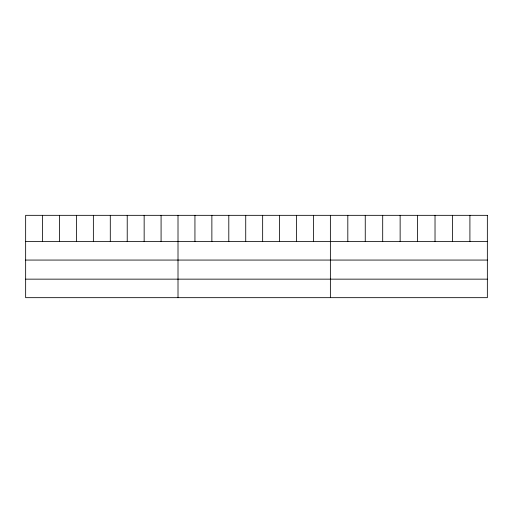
<?xml version="1.0" encoding="UTF-8"?>
<svg xmlns="http://www.w3.org/2000/svg" width="513" height="513" viewBox="0 0 513 513"><rect width="100%" height="100%" fill="white"/><g stroke="black" fill="none" stroke-linecap="round" stroke-linejoin="round"><path stroke-width="0.77" d="M25.65 241.546L487.35 241.546M25.65 260.065L487.35 260.065M25.65 279.149L487.35 279.149M469.908 215.332L469.908 241.546M452.466 215.332L452.466 241.546M435.024 215.332L435.024 241.546M417.582 215.332L417.582 241.546M400.14 215.332L400.14 241.546M382.698 215.332L382.698 241.546M365.256 215.332L365.256 241.546M347.814 215.332L347.814 241.546M330.372 215.332L330.372 297.668M313.443 215.332L313.443 241.546M296.514 215.332L296.514 241.546M279.585 215.332L279.585 241.546M262.656 215.332L262.656 241.546M245.727 215.332L245.727 241.546M228.798 215.332L228.798 241.546M211.869 215.332L211.869 241.546M194.94 215.332L194.94 241.546M178.011 215.332L178.011 297.668M161.082 215.332L161.082 241.546M144.153 215.332L144.153 241.546M127.224 215.332L127.224 241.546M110.295 215.332L110.295 241.546M93.366 215.332L93.366 241.546M76.437 215.332L76.437 241.546M59.508 215.332L59.508 241.546M42.579 215.332L42.579 241.546M487.35 215.332L25.65 215.332L25.65 297.668L487.35 297.668L487.35 215.332"/></g></svg>
